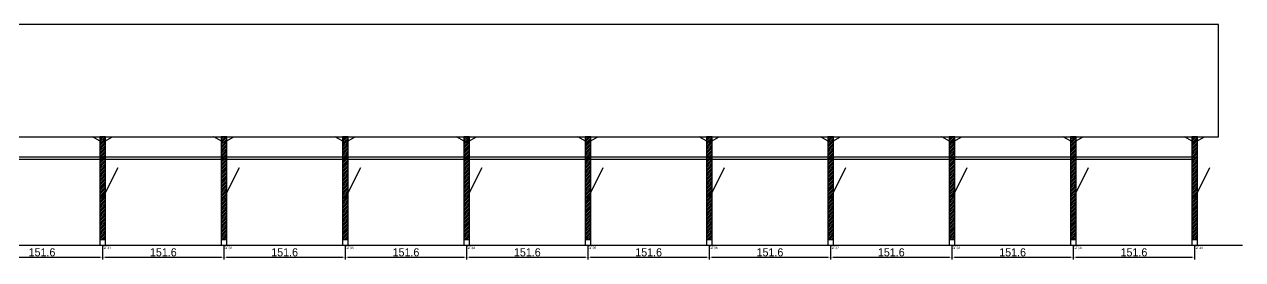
# Model space of a CAD drawing. Header units: metres. Extents: x -30 to 6001, y -25 to 308.
# Drawn here: x 4479 to 6001, y -25 to 268 of the extents above; entities that cross this region are included whole.
import ezdxf

# ---------------------------------------------------------------- set-up
doc = ezdxf.new("R2010")
doc.units = ezdxf.units.M
for name, color, linetype in [('BARRA_ANCORAGEM', 1, 'Continuous'), ('COTA', 241, 'Continuous'), ('GARFOS OK', 3, 'Continuous'), ('NOME DA VIGA', 6, 'Continuous'), ('SARR_7x7', 40, 'Continuous'), ('TIRAS REESCORAMENTO', 252, 'Continuous'), ('VIGAS', 3, 'Continuous')]:
    doc.layers.add(name, color=color, linetype=linetype)
doc.dimstyles.new('EZ DXF', dxfattribs={"dimtxt": 10, "dimasz": 3.5, "dimexe": 3, "dimexo": 1.5, "dimgap": 1, "dimtad": 1, "dimdec": 1, "dimdsep": 46, "dimcen": 2.5, "dimazin": 3, "dimtfac": 1, "dimtmove": 0, "dimatfit": 3})

msp = doc.modelspace()

# ---------------------------------------------------------------- hatches: boundary and pattern name
at = {"layer": 'COTA'}
h = msp.add_hatch(dxfattribs=at)
h.set_pattern_fill('ANSI31', scale=0.5)
h.paths.add_polyline_path([(4573.51, 0), (4580.51, 0), (4580.51, 128), (4573.51, 128)])
h = msp.add_hatch(dxfattribs=at)
h.set_pattern_fill('ANSI31', scale=0.5)
h.paths.add_polyline_path([(4725.08, 0), (4732.08, 0), (4732.08, 128), (4725.08, 128)])
h = msp.add_hatch(dxfattribs=at)
h.set_pattern_fill('ANSI31', scale=0.5)
h.paths.add_polyline_path([(4876.65, 0), (4883.65, 0), (4883.65, 128), (4876.65, 128)])
h = msp.add_hatch(dxfattribs=at)
h.set_pattern_fill('ANSI31', scale=0.5)
h.paths.add_polyline_path([(5028.22, 0), (5035.22, 0), (5035.22, 128), (5028.22, 128)])
h = msp.add_hatch(dxfattribs=at)
h.set_pattern_fill('ANSI31', scale=0.5)
h.paths.add_polyline_path([(5179.78, 0), (5186.78, 0), (5186.78, 128), (5179.78, 128)])
h = msp.add_hatch(dxfattribs=at)
h.set_pattern_fill('ANSI31', scale=0.5)
h.paths.add_polyline_path([(5331.35, 0), (5338.35, 0), (5338.35, 128), (5331.35, 128)])
h = msp.add_hatch(dxfattribs=at)
h.set_pattern_fill('ANSI31', scale=0.5)
h.paths.add_polyline_path([(5482.92, 0), (5489.92, 0), (5489.92, 128), (5482.92, 128)])
h = msp.add_hatch(dxfattribs=at)
h.set_pattern_fill('ANSI31', scale=0.5)
h.paths.add_polyline_path([(5634.48, 0), (5641.48, 0), (5641.48, 128), (5634.48, 128)])
h = msp.add_hatch(dxfattribs=at)
h.set_pattern_fill('ANSI31', scale=0.5)
h.paths.add_polyline_path([(5786.05, 0), (5793.05, 0), (5793.05, 128), (5786.05, 128)])
h = msp.add_hatch(dxfattribs=at)
h.set_pattern_fill('ANSI31', scale=0.5)
h.paths.add_polyline_path([(5937.62, 0), (5944.62, 0), (5944.62, 128), (5937.62, 128)])

# ---------------------------------------------------------------- linework, layer by layer
at = {"layer": 'BARRA_ANCORAGEM'}
for p, q in [((4577.01, 51.2), (4596.21, 89.6)), ((4728.58, 51.2), (4747.78, 89.6)), ((4880.15, 51.2), (4899.35, 89.6)), ((5031.72, 51.2), (5050.92, 89.6)), ((5183.28, 51.2), (5202.48, 89.6)), ((5334.85, 51.2), (5354.05, 89.6)), ((5486.42, 51.2), (5505.62, 89.6)), ((5637.98, 51.2), (5657.18, 89.6)), ((5789.55, 51.2), (5808.75, 89.6)), ((5941.12, 51.2), (5960.32, 89.6))]:
    msp.add_line(p, q, dxfattribs=at)
at = {"layer": 'GARFOS OK'}
for p, q in [((4577.01, 121), (4564.51, 128)), ((4564.51, 128), (4589.51, 128)), ((4577.01, 121), (4589.51, 128)), ((4728.58, 121), (4716.08, 128)), ((4716.08, 128), (4741.08, 128)), ((4728.58, 121), (4741.08, 128)), ((4880.15, 121), (4867.65, 128)), ((4867.65, 128), (4892.65, 128)), ((4880.15, 121), (4892.65, 128)), ((5031.72, 121), (5019.22, 128)), ((5019.22, 128), (5044.22, 128)), ((5031.72, 121), (5044.22, 128)), ((5183.28, 121), (5170.78, 128)), ((5170.78, 128), (5195.78, 128)), ((5183.28, 121), (5195.78, 128)), ((5334.85, 121), (5322.35, 128)), ((5322.35, 128), (5347.35, 128)), ((5334.85, 121), (5347.35, 128)), ((5486.42, 121), (5473.92, 128)), ((5473.92, 128), (5498.92, 128)), ((5486.42, 121), (5498.92, 128)), ((5637.98, 121), (5625.48, 128)), ((5625.48, 128), (5650.48, 128)), ((5637.98, 121), (5650.48, 128)), ((5789.55, 121), (5777.05, 128)), ((5777.05, 128), (5802.05, 128)), ((5789.55, 121), (5802.05, 128)), ((5941.12, 121), (5928.62, 128)), ((5928.62, 128), (5953.62, 128)), ((5941.12, 121), (5953.62, 128))]:
    msp.add_line(p, q, dxfattribs=at)
at = {"layer": 'GARFOS OK', "linetype": 'CONTINUOUS'}
msp.add_line((-30, -7), (6001.12, -7), dxfattribs=at)
at = {"layer": 'GARFOS OK'}
for points in [[(4573.51, 0), (4580.51, 0), (4580.51, 128), (4573.51, 128), (4573.51, 0)], [(4725.08, 0), (4732.08, 0), (4732.08, 128), (4725.08, 128), (4725.08, 0)], [(4876.65, 0), (4883.65, 0), (4883.65, 128), (4876.65, 128), (4876.65, 0)], [(5028.22, 0), (5035.22, 0), (5035.22, 128), (5028.22, 128), (5028.22, 0)], [(5179.78, 0), (5186.78, 0), (5186.78, 128), (5179.78, 128), (5179.78, 0)], [(5331.35, 0), (5338.35, 0), (5338.35, 128), (5331.35, 128), (5331.35, 0)], [(5482.92, 0), (5489.92, 0), (5489.92, 128), (5482.92, 128), (5482.92, 0)], [(5634.48, 0), (5641.48, 0), (5641.48, 128), (5634.48, 128), (5634.48, 0)], [(5786.05, 0), (5793.05, 0), (5793.05, 128), (5786.05, 128), (5786.05, 0)], [(5937.62, 0), (5944.62, 0), (5944.62, 128), (5937.62, 128), (5937.62, 0)]]:
    msp.add_lwpolyline(points, dxfattribs=at)
at = {"layer": 'SARR_7x7'}
for points in [[(4573.51, -7), (4580.51, -7), (4580.51, 0), (4573.51, 0), (4573.51, -7)], [(4725.08, -7), (4732.08, -7), (4732.08, 0), (4725.08, 0), (4725.08, -7)], [(4876.65, -7), (4883.65, -7), (4883.65, 0), (4876.65, 0), (4876.65, -7)], [(5028.22, -7), (5035.22, -7), (5035.22, 0), (5028.22, 0), (5028.22, -7)], [(5179.78, -7), (5186.78, -7), (5186.78, 0), (5179.78, 0), (5179.78, -7)], [(5331.35, -7), (5338.35, -7), (5338.35, 0), (5331.35, 0), (5331.35, -7)], [(5482.92, -7), (5489.92, -7), (5489.92, 0), (5482.92, 0), (5482.92, -7)], [(5634.48, -7), (5641.48, -7), (5641.48, 0), (5634.48, 0), (5634.48, -7)], [(5786.05, -7), (5793.05, -7), (5793.05, 0), (5786.05, 0), (5786.05, -7)], [(5937.62, -7), (5944.62, -7), (5944.62, 0), (5937.62, 0), (5937.62, -7)]]:
    msp.add_lwpolyline(points, dxfattribs=at)
at = {"layer": 'TIRAS REESCORAMENTO'}
for points in [[(4425.45, 100), (4577.01, 100), (4577.01, 102.5), (4425.45, 102.5), (4425.45, 100)], [(4577.01, 100), (4728.58, 100), (4728.58, 102.5), (4577.01, 102.5), (4577.01, 100)], [(4728.58, 100), (4880.15, 100), (4880.15, 102.5), (4728.58, 102.5), (4728.58, 100)], [(4880.15, 100), (5031.72, 100), (5031.72, 102.5), (4880.15, 102.5), (4880.15, 100)], [(5031.72, 100), (5183.28, 100), (5183.28, 102.5), (5031.72, 102.5), (5031.72, 100)], [(5183.28, 100), (5334.85, 100), (5334.85, 102.5), (5183.28, 102.5), (5183.28, 100)], [(5334.85, 100), (5486.42, 100), (5486.42, 102.5), (5334.85, 102.5), (5334.85, 100)], [(5486.42, 100), (5637.98, 100), (5637.98, 102.5), (5486.42, 102.5), (5486.42, 100)], [(5637.98, 100), (5789.55, 100), (5789.55, 102.5), (5637.98, 102.5), (5637.98, 100)], [(5789.55, 100), (5941.12, 100), (5941.12, 102.5), (5789.55, 102.5), (5789.55, 100)]]:
    msp.add_lwpolyline(points, dxfattribs=at)
at = {"layer": 'VIGAS'}
msp.add_lwpolyline([(0, 128), (5971.12, 128), (5971.12, 268), (0, 268), (0, 128)], dxfattribs=at)

# ---------------------------------------------------------------- texts
at = {"layer": 'NOME DA VIGA'}
for s, p in [('GF31', (4577.01, -12)), ('GF32', (4728.58, -12)), ('GF33', (4880.15, -12)), ('GF34', (5031.72, -12)), ('GF35', (5183.28, -12)), ('GF36', (5334.85, -12)), ('GF37', (5486.42, -12)), ('GF38', (5637.98, -12)), ('GF39', (5789.55, -12)), ('GF40', (5941.12, -12))]:
    msp.add_text(s, height=3, dxfattribs=at).set_placement(p)

# ---------------------------------------------------------------- dimensions: what is measured, and where the dimension line sits
at = {"layer": 'COTA'}
for base, p1, p2 in [((4425.45, -22), (4425.45, -7), (4577.01, -7)), ((4577.01, -22), (4577.01, -7), (4728.58, -7)), ((4728.58, -22), (4728.58, -7), (4880.15, -7)), ((4880.15, -22), (4880.15, -7), (5031.72, -7)), ((5031.72, -22), (5031.72, -7), (5183.28, -7)), ((5183.28, -22), (5183.28, -7), (5334.85, -7)), ((5334.85, -22), (5334.85, -7), (5486.42, -7)), ((5486.42, -22), (5486.42, -7), (5637.98, -7)), ((5637.98, -22), (5637.98, -7), (5789.55, -7)), ((5789.55, -22), (5789.55, -7), (5941.12, -7))]:
    msp.add_linear_dim(base=base, p1=p1, p2=p2, dimstyle='EZ DXF', dxfattribs=at).render()

doc.saveas('drawing.dxf')
